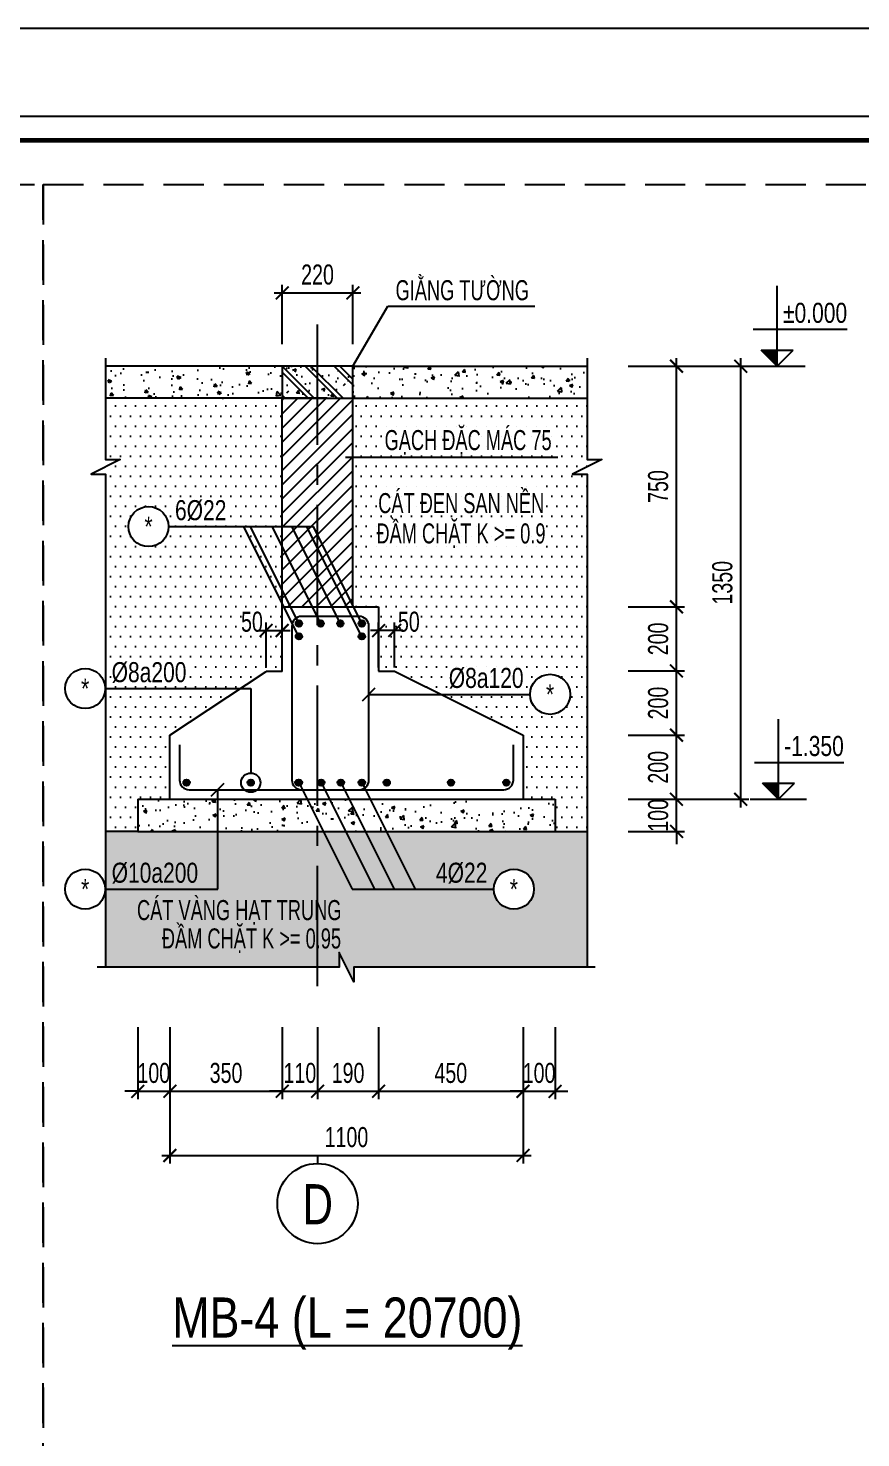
# Model space of a CAD drawing. Header units: millimetres. Extents: x 0 to 2110312, y -101172 to 3.
# Drawn here: x 1992976 to 1995569, y -31333 to -26940 of the extents above; entities that cross this region are included whole.
import ezdxf
from ezdxf.enums import TextEntityAlignment as Align

# ---------------------------------------------------------------- set-up
doc = ezdxf.new("R2010")
doc.units = ezdxf.units.MM
doc.header["$LTSCALE"] = 1000
doc.header["$MEASUREMENT"] = 0
doc.header["$PDMODE"] = 3
doc.linetypes.add('CENTER2', pattern=[1.125, 0.75, -0.125, 0.125, -0.125])
doc.linetypes.add('HIDDEN', pattern=[0.375, 0.25, -0.125])
doc.layers.get('0').update_dxf_attribs({"linetype": 'CONTINUOUS'})
doc.layers.get('Defpoints').update_dxf_attribs({"linetype": 'CONTINUOUS'})
for name, color, linetype in [('CDC-KHUNGTEN', 7, 'CONTINUOUS'), ('CDC.01.AXIS', 160, 'CENTER2'), ('CDC.02.DIM', 1, 'CONTINUOUS'), ('CDC.03.BORDER', 3, 'CONTINUOUS'), ('CDC.04.HIDDEN', 8, 'HIDDEN'), ('CDC.05.STEEL', 4, 'CONTINUOUS'), ('CDC.06.TEXT', 2, 'CONTINUOUS'), ('CDC.10.HATCH', 163, 'CONTINUOUS'), ('CDC.11.NOTE', 1, 'CONTINUOUS'), ('CDC.14.STEELNUM', 9, 'CONTINUOUS'), ('KCS_CHI', 1, 'CONTINUOUS'), ('KCS_STEEL', 4, 'CONTINUOUS')]:
    doc.layers.add(name, color=color, linetype=linetype)
doc.layers.add('Hatch1', color=250, linetype='CONTINUOUS', lineweight=5)
doc.styles.add('KCS_BIGTEXT', font='arial.ttf', dxfattribs={"width": 0.75, "height": 125})
doc.styles.add('KCS_SMTEXT', font='arial.ttf', dxfattribs={"width": 0.7})
doc.dimstyles.new('KCS_DIM25', dxfattribs={"dimtxt": 62.5, "dimasz": 40, "dimexe": 25, "dimexo": 0, "dimgap": 25, "dimtad": 1, "dimdec": 0, "dimzin": 13, "dimdsep": 46, "dimtxsty": 'KCS_SMTEXT', "dimblk": 'ARCHTICK', "dimcen": 0, "dimdle": 25, "dimclrd": 1, "dimclre": 1, "dimclrt": 2, "dimadec": 0, "dimazin": 0, "dimtfac": 1, "dimtdec": 0, "dimtix": 1, "dimtmove": 2, "dimatfit": 3, "dimfxl": 1, "dimtolj": 1, "dimtzin": 13, "dimarcsym": 0})

# ---------------------------------------------------------------- blocks, each defined once
blk = doc.blocks.new('_ARCHTICK')
at = {"color": 0, "linetype": 'ByBlock', "const_width": 0.15}
blk.add_lwpolyline([(-0.5, -0.5), (0.5, 0.5)], dxfattribs=at)
blk = doc.blocks.new('*D271')
at = {"layer": 'CDC.02.DIM', "color": 1, "lineweight": -2, "transparency": 16777216}
for p, q in [((1993316.8, -30052.9), (1993316.8, -30277.9)), ((1993416.8, -30052.9), (1993416.8, -30277.9)), ((1993316.8, -30252.9), (1993276.8, -30252.9)), ((1993316.8, -30252.9), (1993416.8, -30252.9)), ((1993416.8, -30252.9), (1993456.8, -30252.9))]:
    blk.add_line(p, q, dxfattribs=at)
at = {"layer": 'Defpoints', "color": 0, "transparency": 16777216}
for p in [(1993316.8, -30052.9), (1993416.8, -30052.9), (1993416.8, -30252.9)]:
    blk.add_point(p, dxfattribs=at)
at = {"layer": 'CDC.02.DIM', "color": 1, "lineweight": -2, "transparency": 16777216, "xscale": 40, "yscale": 40, "zscale": 40}
blk.add_blockref('_ARCHTICK', (1993316.8, -30252.9), dxfattribs=at)
at = {"layer": 'CDC.02.DIM', "color": 1, "lineweight": -2, "transparency": 16777216, "xscale": 40, "yscale": 40, "zscale": 40, "rotation": 180}
blk.add_blockref('_ARCHTICK', (1993416.8, -30252.9), dxfattribs=at)
at = {"layer": 'CDC.02.DIM', "color": 2, "transparency": 16777216, "insert": (1993366.8, -30196), "char_height": 62.5, "attachment_point": 5, "style": 'KCS_SMTEXT'}
blk.add_mtext('\\A1;100', dxfattribs=at)
blk = doc.blocks.new('*D272')
at = {"layer": 'CDC.02.DIM', "color": 1, "lineweight": -2, "transparency": 16777216}
for p, q in [((1993416.8, -30052.9), (1993416.8, -30277.9)), ((1993766.7, -30052.9), (1993766.7, -30277.9)), ((1993391.8, -30252.9), (1993791.7, -30252.9))]:
    blk.add_line(p, q, dxfattribs=at)
at = {"layer": 'Defpoints', "color": 0, "transparency": 16777216}
for p in [(1993416.8, -30052.9), (1993766.7, -30052.9), (1993766.7, -30252.9)]:
    blk.add_point(p, dxfattribs=at)
at = {"layer": 'CDC.02.DIM', "color": 1, "lineweight": -2, "transparency": 16777216, "xscale": 40, "yscale": 40, "zscale": 40, "rotation": 180}
blk.add_blockref('_ARCHTICK', (1993416.8, -30252.9), dxfattribs=at)
at = {"layer": 'CDC.02.DIM', "color": 1, "lineweight": -2, "transparency": 16777216, "xscale": 40, "yscale": 40, "zscale": 40}
blk.add_blockref('_ARCHTICK', (1993766.7, -30252.9), dxfattribs=at)
at = {"layer": 'CDC.02.DIM', "color": 2, "transparency": 16777216, "insert": (1993591.8, -30196), "char_height": 62.5, "attachment_point": 5, "style": 'KCS_SMTEXT'}
blk.add_mtext('\\A1;350', dxfattribs=at)
blk = doc.blocks.new('*D273')
at = {"layer": 'CDC.02.DIM', "color": 1, "lineweight": -2, "transparency": 16777216}
for p, q in [((1993876.8, -30052.9), (1993876.8, -30277.9)), ((1994066.9, -30052.9), (1994066.9, -30277.9)), ((1993851.8, -30252.9), (1994091.9, -30252.9))]:
    blk.add_line(p, q, dxfattribs=at)
at = {"layer": 'Defpoints', "color": 0, "transparency": 16777216}
for p in [(1993876.8, -30052.9), (1994066.9, -30052.9), (1994066.9, -30252.9)]:
    blk.add_point(p, dxfattribs=at)
at = {"layer": 'CDC.02.DIM', "color": 1, "lineweight": -2, "transparency": 16777216, "xscale": 40, "yscale": 40, "zscale": 40, "rotation": 180}
blk.add_blockref('_ARCHTICK', (1993876.8, -30252.9), dxfattribs=at)
at = {"layer": 'CDC.02.DIM', "color": 1, "lineweight": -2, "transparency": 16777216, "xscale": 40, "yscale": 40, "zscale": 40}
blk.add_blockref('_ARCHTICK', (1994066.9, -30252.9), dxfattribs=at)
at = {"layer": 'CDC.02.DIM', "color": 2, "transparency": 16777216, "insert": (1993971.8, -30196), "char_height": 62.5, "attachment_point": 5, "style": 'KCS_SMTEXT'}
blk.add_mtext('\\A1;190', dxfattribs=at)
blk = doc.blocks.new('*D274')
at = {"layer": 'CDC.02.DIM', "color": 1, "lineweight": -2, "transparency": 16777216}
for p, q in [((1994066.9, -30052.9), (1994066.9, -30277.9)), ((1994516.8, -30052.9), (1994516.8, -30277.9)), ((1994041.9, -30252.9), (1994541.8, -30252.9))]:
    blk.add_line(p, q, dxfattribs=at)
at = {"layer": 'Defpoints', "color": 0, "transparency": 16777216}
for p in [(1994066.9, -30052.9), (1994516.8, -30052.9), (1994516.8, -30252.9)]:
    blk.add_point(p, dxfattribs=at)
at = {"layer": 'CDC.02.DIM', "color": 1, "lineweight": -2, "transparency": 16777216, "xscale": 40, "yscale": 40, "zscale": 40, "rotation": 180}
blk.add_blockref('_ARCHTICK', (1994066.9, -30252.9), dxfattribs=at)
at = {"layer": 'CDC.02.DIM', "color": 1, "lineweight": -2, "transparency": 16777216, "xscale": 40, "yscale": 40, "zscale": 40}
blk.add_blockref('_ARCHTICK', (1994516.8, -30252.9), dxfattribs=at)
at = {"layer": 'CDC.02.DIM', "color": 2, "transparency": 16777216, "insert": (1994291.8, -30196), "char_height": 62.5, "attachment_point": 5, "style": 'KCS_SMTEXT'}
blk.add_mtext('\\A1;450', dxfattribs=at)
blk = doc.blocks.new('*D275')
at = {"layer": 'CDC.02.DIM', "color": 1, "lineweight": -2, "transparency": 16777216}
for p, q in [((1994516.8, -30052.9), (1994516.8, -30277.9)), ((1994616.8, -30052.9), (1994616.8, -30277.9)), ((1994516.8, -30252.9), (1994476.8, -30252.9)), ((1994516.8, -30252.9), (1994616.8, -30252.9)), ((1994616.8, -30252.9), (1994656.8, -30252.9))]:
    blk.add_line(p, q, dxfattribs=at)
at = {"layer": 'Defpoints', "color": 0, "transparency": 16777216}
for p in [(1994516.8, -30052.9), (1994616.8, -30052.9), (1994616.8, -30252.9)]:
    blk.add_point(p, dxfattribs=at)
at = {"layer": 'CDC.02.DIM', "color": 1, "lineweight": -2, "transparency": 16777216, "xscale": 40, "yscale": 40, "zscale": 40}
blk.add_blockref('_ARCHTICK', (1994516.8, -30252.9), dxfattribs=at)
at = {"layer": 'CDC.02.DIM', "color": 1, "lineweight": -2, "transparency": 16777216, "xscale": 40, "yscale": 40, "zscale": 40, "rotation": 180}
blk.add_blockref('_ARCHTICK', (1994616.8, -30252.9), dxfattribs=at)
at = {"layer": 'CDC.02.DIM', "color": 2, "transparency": 16777216, "insert": (1994566.8, -30196), "char_height": 62.5, "attachment_point": 5, "style": 'KCS_SMTEXT'}
blk.add_mtext('\\A1;100', dxfattribs=at)
blk = doc.blocks.new('*D276')
at = {"layer": 'CDC.02.DIM', "color": 1, "lineweight": -2, "transparency": 16777216}
for p, q in [((1993416.8, -30052.9), (1993416.8, -30477.9)), ((1994516.8, -30052.9), (1994516.8, -30477.9)), ((1993391.8, -30452.9), (1994541.8, -30452.9))]:
    blk.add_line(p, q, dxfattribs=at)
at = {"layer": 'Defpoints', "color": 0, "transparency": 16777216}
for p in [(1993416.8, -30052.9), (1994516.8, -30052.9), (1994516.8, -30452.9)]:
    blk.add_point(p, dxfattribs=at)
at = {"layer": 'CDC.02.DIM', "color": 1, "lineweight": -2, "transparency": 16777216, "xscale": 40, "yscale": 40, "zscale": 40, "rotation": 180}
blk.add_blockref('_ARCHTICK', (1993416.8, -30452.9), dxfattribs=at)
at = {"layer": 'CDC.02.DIM', "color": 1, "lineweight": -2, "transparency": 16777216, "xscale": 40, "yscale": 40, "zscale": 40}
blk.add_blockref('_ARCHTICK', (1994516.8, -30452.9), dxfattribs=at)
at = {"layer": 'CDC.02.DIM', "color": 2, "transparency": 16777216, "insert": (1993966.8, -30396), "char_height": 62.5, "attachment_point": 5, "style": 'KCS_SMTEXT'}
blk.add_mtext('\\A1;1100', dxfattribs=at)
blk = doc.blocks.new('*D277')
at = {"layer": 'CDC.02.DIM', "color": 1, "lineweight": -2, "transparency": 16777216}
for p, q in [((1994994.8, -29342.9), (1994994.8, -29302.9)), ((1994844.8, -29342.9), (1995019.8, -29342.9)), ((1994994.8, -29442.9), (1994994.8, -29342.9)), ((1994844.8, -29442.9), (1995019.8, -29442.9)), ((1994994.8, -29442.9), (1994994.8, -29482.9))]:
    blk.add_line(p, q, dxfattribs=at)
at = {"layer": 'Defpoints', "color": 0, "transparency": 16777216}
for p in [(1994844.8, -29342.9), (1994994.8, -29342.9), (1994844.8, -29442.9)]:
    blk.add_point(p, dxfattribs=at)
at = {"layer": 'CDC.02.DIM', "color": 1, "lineweight": -2, "transparency": 16777216, "xscale": 40, "yscale": 40, "zscale": 40}
for p, rotation in [((1994994.8, -29342.9), 270), ((1994994.8, -29442.9), 90)]:
    blk.add_blockref('_ARCHTICK', p, dxfattribs=dict(at, rotation=rotation))
at = {"layer": 'CDC.02.DIM', "color": 2, "transparency": 16777216, "insert": (1994937.9, -29392.9), "char_height": 62.5, "attachment_point": 5, "rotation": 90, "style": 'KCS_SMTEXT'}
blk.add_mtext('\\A1;100', dxfattribs=at)
blk = doc.blocks.new('*D278')
at = {"layer": 'CDC.02.DIM', "color": 1, "lineweight": -2, "transparency": 16777216}
for p, q in [((1994994.8, -29367.9), (1994994.8, -29117.9)), ((1994844.8, -29142.9), (1995019.8, -29142.9)), ((1994844.8, -29342.9), (1995019.8, -29342.9))]:
    blk.add_line(p, q, dxfattribs=at)
at = {"layer": 'Defpoints', "color": 0, "transparency": 16777216}
for p in [(1994844.8, -29142.9), (1994994.8, -29142.9), (1994844.8, -29342.9)]:
    blk.add_point(p, dxfattribs=at)
at = {"layer": 'CDC.02.DIM', "color": 1, "lineweight": -2, "transparency": 16777216, "xscale": 40, "yscale": 40, "zscale": 40}
for p, rotation in [((1994994.8, -29142.9), 90), ((1994994.8, -29342.9), 270)]:
    blk.add_blockref('_ARCHTICK', p, dxfattribs=dict(at, rotation=rotation))
at = {"layer": 'CDC.02.DIM', "color": 2, "transparency": 16777216, "insert": (1994937.9, -29242.9), "char_height": 62.5, "attachment_point": 5, "rotation": 90, "style": 'KCS_SMTEXT'}
blk.add_mtext('\\A1;200', dxfattribs=at)
blk = doc.blocks.new('*D279')
at = {"layer": 'CDC.02.DIM', "color": 1, "lineweight": -2, "transparency": 16777216}
for p, q in [((1994844.8, -28942.9), (1995019.8, -28942.9)), ((1994994.8, -29167.9), (1994994.8, -28917.9)), ((1994844.8, -29142.9), (1995019.8, -29142.9))]:
    blk.add_line(p, q, dxfattribs=at)
at = {"layer": 'Defpoints', "color": 0, "transparency": 16777216}
for p in [(1994844.8, -28942.9), (1994994.8, -28942.9), (1994844.8, -29142.9)]:
    blk.add_point(p, dxfattribs=at)
at = {"layer": 'CDC.02.DIM', "color": 1, "lineweight": -2, "transparency": 16777216, "xscale": 40, "yscale": 40, "zscale": 40}
for p, rotation in [((1994994.8, -28942.9), 90), ((1994994.8, -29142.9), 270)]:
    blk.add_blockref('_ARCHTICK', p, dxfattribs=dict(at, rotation=rotation))
at = {"layer": 'CDC.02.DIM', "color": 2, "transparency": 16777216, "insert": (1994937.9, -29042.9), "char_height": 62.5, "attachment_point": 5, "rotation": 90, "style": 'KCS_SMTEXT'}
blk.add_mtext('\\A1;200', dxfattribs=at)
blk = doc.blocks.new('*D280')
at = {"layer": 'CDC.02.DIM', "color": 1, "lineweight": -2, "transparency": 16777216}
for p, q in [((1994994.8, -28967.9), (1994994.8, -28717.9)), ((1994844.8, -28742.9), (1995019.8, -28742.9)), ((1994844.8, -28942.9), (1995019.8, -28942.9))]:
    blk.add_line(p, q, dxfattribs=at)
at = {"layer": 'Defpoints', "color": 0, "transparency": 16777216}
for p in [(1994844.8, -28742.9), (1994994.8, -28742.9), (1994844.8, -28942.9)]:
    blk.add_point(p, dxfattribs=at)
at = {"layer": 'CDC.02.DIM', "color": 1, "lineweight": -2, "transparency": 16777216, "xscale": 40, "yscale": 40, "zscale": 40}
for p, rotation in [((1994994.8, -28742.9), 90), ((1994994.8, -28942.9), 270)]:
    blk.add_blockref('_ARCHTICK', p, dxfattribs=dict(at, rotation=rotation))
at = {"layer": 'CDC.02.DIM', "color": 2, "transparency": 16777216, "insert": (1994937.9, -28842.9), "char_height": 62.5, "attachment_point": 5, "rotation": 90, "style": 'KCS_SMTEXT'}
blk.add_mtext('\\A1;200', dxfattribs=at)
blk = doc.blocks.new('*D281')
at = {"layer": 'CDC.02.DIM', "color": 1, "lineweight": -2, "transparency": 16777216}
for p, q in [((1995194.8, -29367.9), (1995194.8, -27967.9)), ((1994844.8, -27992.9), (1995219.8, -27992.9)), ((1994844.8, -29342.9), (1995219.8, -29342.9))]:
    blk.add_line(p, q, dxfattribs=at)
at = {"layer": 'Defpoints', "color": 0, "transparency": 16777216}
for p in [(1994844.8, -27992.9), (1995194.8, -27992.9), (1994844.8, -29342.9)]:
    blk.add_point(p, dxfattribs=at)
at = {"layer": 'CDC.02.DIM', "color": 1, "lineweight": -2, "transparency": 16777216, "xscale": 40, "yscale": 40, "zscale": 40}
for p, rotation in [((1995194.8, -27992.9), 90), ((1995194.8, -29342.9), 270)]:
    blk.add_blockref('_ARCHTICK', p, dxfattribs=dict(at, rotation=rotation))
at = {"layer": 'CDC.02.DIM', "color": 2, "transparency": 16777216, "insert": (1995137.9, -28667.9), "char_height": 62.5, "attachment_point": 5, "rotation": 90, "style": 'KCS_SMTEXT'}
blk.add_mtext('\\A1;1350', dxfattribs=at)
blk = doc.blocks.new('COS_CD')
at = {"layer": 'CDC.10.HATCH'}
blk.add_hatch(color=256, dxfattribs=at).paths.add_polyline_path([(37.5, 50), (87.5, 0), (87.5, 50)])
at = {"layer": 'CDC.02.DIM'}
for p, q in [((37.5, 50), (137.5, 50)), ((87.5, 0), (37.5, 50)), ((87.5, 0), (87.5, 50)), ((87.5, 0), (137.5, 50)), ((0, 0), (175, 0))]:
    blk.add_line(p, q, dxfattribs=at)
blk = doc.blocks.new('KCS_SNODE')
at = {"layer": 'CDC.05.STEEL'}
blk.add_hatch(color=6, dxfattribs=at).paths.add_polyline_path([(10, 0, 1), (-10, 0, 1)])
at = {"layer": 'CDC.05.STEEL', "color": 6}
blk.add_circle((0, 0), 10, dxfattribs=at)
blk = doc.blocks.new('*D282')
at = {"layer": 'CDC.02.DIM', "color": 1, "lineweight": -2, "transparency": 16777216}
for p, q in [((1993691.7, -28816.6), (1993791.7, -28816.6)), ((1993716.7, -28931.6), (1993716.7, -28791.6)), ((1993766.7, -28931.6), (1993766.7, -28791.6))]:
    blk.add_line(p, q, dxfattribs=at)
at = {"layer": 'Defpoints', "color": 0, "transparency": 16777216}
for p in [(1993766.7, -28816.6), (1993716.7, -28931.6), (1993766.7, -28931.6)]:
    blk.add_point(p, dxfattribs=at)
at = {"layer": 'CDC.02.DIM', "color": 1, "lineweight": -2, "transparency": 16777216, "xscale": 40, "yscale": 40, "zscale": 40, "rotation": 180}
blk.add_blockref('_ARCHTICK', (1993716.7, -28816.6), dxfattribs=at)
at = {"layer": 'CDC.02.DIM', "color": 1, "lineweight": -2, "transparency": 16777216, "xscale": 40, "yscale": 40, "zscale": 40}
blk.add_blockref('_ARCHTICK', (1993766.7, -28816.6), dxfattribs=at)
at = {"layer": 'CDC.02.DIM', "color": 2, "transparency": 16777216, "insert": (1993672.5, -28789.7), "char_height": 62.5, "attachment_point": 5, "style": 'KCS_SMTEXT'}
blk.add_mtext('\\A1;50', dxfattribs=at)
blk = doc.blocks.new('*D283')
at = {"layer": 'CDC.02.DIM', "color": 1, "lineweight": -2, "transparency": 16777216}
for p, q in [((1994994.8, -28767.9), (1994994.8, -27967.9)), ((1994844.8, -27992.9), (1995019.8, -27992.9)), ((1994844.8, -28742.9), (1995019.8, -28742.9))]:
    blk.add_line(p, q, dxfattribs=at)
at = {"layer": 'Defpoints', "color": 0, "transparency": 16777216}
for p in [(1994844.8, -27992.9), (1994994.8, -27992.9), (1994844.8, -28742.9)]:
    blk.add_point(p, dxfattribs=at)
at = {"layer": 'CDC.02.DIM', "color": 1, "lineweight": -2, "transparency": 16777216, "xscale": 40, "yscale": 40, "zscale": 40}
for p, rotation in [((1994994.8, -27992.9), 90), ((1994994.8, -28742.9), 270)]:
    blk.add_blockref('_ARCHTICK', p, dxfattribs=dict(at, rotation=rotation))
at = {"layer": 'CDC.02.DIM', "color": 2, "transparency": 16777216, "insert": (1994937.9, -28367.9), "char_height": 62.5, "attachment_point": 5, "rotation": 90, "style": 'KCS_SMTEXT'}
blk.add_mtext('\\A1;750', dxfattribs=at)
blk = doc.blocks.new('*D284')
at = {"layer": 'CDC.02.DIM', "color": 1, "lineweight": -2, "transparency": 16777216}
for p, q in [((1993741.8, -27764.6), (1994011.8, -27764.6)), ((1993766.8, -27924.2), (1993766.8, -27739.6)), ((1993986.8, -27924.2), (1993986.8, -27739.6))]:
    blk.add_line(p, q, dxfattribs=at)
at = {"layer": 'Defpoints', "color": 0, "transparency": 16777216}
for p in [(1993986.8, -27764.6), (1993766.8, -27924.2), (1993986.8, -27924.2)]:
    blk.add_point(p, dxfattribs=at)
at = {"layer": 'CDC.02.DIM', "color": 1, "lineweight": -2, "transparency": 16777216, "xscale": 40, "yscale": 40, "zscale": 40, "rotation": 180}
blk.add_blockref('_ARCHTICK', (1993766.8, -27764.6), dxfattribs=at)
at = {"layer": 'CDC.02.DIM', "color": 1, "lineweight": -2, "transparency": 16777216, "xscale": 40, "yscale": 40, "zscale": 40}
blk.add_blockref('_ARCHTICK', (1993986.8, -27764.6), dxfattribs=at)
at = {"layer": 'CDC.02.DIM', "color": 2, "transparency": 16777216, "insert": (1993876.8, -27707.7), "char_height": 62.5, "attachment_point": 5, "style": 'KCS_SMTEXT'}
blk.add_mtext('\\A1;220', dxfattribs=at)
blk = doc.blocks.new('*D285')
at = {"layer": 'CDC.02.DIM', "color": 1, "lineweight": -2, "transparency": 16777216}
for p, q in [((1993766.7, -30052.9), (1993766.7, -30277.9)), ((1993876.8, -30052.9), (1993876.8, -30277.9)), ((1993766.7, -30252.9), (1993726.7, -30252.9)), ((1993766.7, -30252.9), (1993876.8, -30252.9)), ((1993876.8, -30252.9), (1993916.8, -30252.9))]:
    blk.add_line(p, q, dxfattribs=at)
at = {"layer": 'Defpoints', "color": 0, "transparency": 16777216}
for p in [(1993766.7, -30052.9), (1993876.8, -30052.9), (1993876.8, -30252.9)]:
    blk.add_point(p, dxfattribs=at)
at = {"layer": 'CDC.02.DIM', "color": 1, "lineweight": -2, "transparency": 16777216, "xscale": 40, "yscale": 40, "zscale": 40}
blk.add_blockref('_ARCHTICK', (1993766.7, -30252.9), dxfattribs=at)
at = {"layer": 'CDC.02.DIM', "color": 1, "lineweight": -2, "transparency": 16777216, "xscale": 40, "yscale": 40, "zscale": 40, "rotation": 180}
blk.add_blockref('_ARCHTICK', (1993876.8, -30252.9), dxfattribs=at)
at = {"layer": 'CDC.02.DIM', "color": 2, "transparency": 16777216, "insert": (1993821.8, -30196), "char_height": 62.5, "attachment_point": 5, "style": 'KCS_SMTEXT'}
blk.add_mtext('\\A1;110', dxfattribs=at)
blk = doc.blocks.new('*D286')
at = {"layer": 'CDC.02.DIM', "color": 1, "lineweight": -2, "transparency": 16777216}
for p, q in [((1994142, -28816.6), (1994042, -28816.6)), ((1994067, -28931.6), (1994067, -28791.6)), ((1994117, -28931.6), (1994117, -28791.6))]:
    blk.add_line(p, q, dxfattribs=at)
at = {"layer": 'Defpoints', "color": 0, "transparency": 16777216}
for p in [(1994067, -28816.6), (1994067, -28931.6), (1994117, -28931.6)]:
    blk.add_point(p, dxfattribs=at)
at = {"layer": 'CDC.02.DIM', "color": 1, "lineweight": -2, "transparency": 16777216, "xscale": 40, "yscale": 40, "zscale": 40, "rotation": 180}
blk.add_blockref('_ARCHTICK', (1994067, -28816.6), dxfattribs=at)
at = {"layer": 'CDC.02.DIM', "color": 1, "lineweight": -2, "transparency": 16777216, "xscale": 40, "yscale": 40, "zscale": 40}
blk.add_blockref('_ARCHTICK', (1994117, -28816.6), dxfattribs=at)
at = {"layer": 'CDC.02.DIM', "color": 2, "transparency": 16777216, "insert": (1994161.1, -28789.7), "char_height": 62.5, "attachment_point": 5, "style": 'KCS_SMTEXT'}
blk.add_mtext('\\A1;50', dxfattribs=at)
blk = doc.blocks.new('Khung tên chuẩn')
at = {"layer": 'CDC-KHUNGTEN', "color": 8}
blk.add_lwpolyline([(30850, -246609), (38754, -246609), (38754, -189409), (-41246, -189409), (-41246, -246609), (30850, -246609)], dxfattribs=at)
at = {"layer": 'CDC-KHUNGTEN', "color": 255, "lineweight": 60}
blk.add_lwpolyline([(30654, -246309), (30654, -189709), (-40946, -189709), (-40946, -246309), (30654, -246309)], close=True, dxfattribs=at)
at = {"layer": 'Defpoints', "color": 1, "ltscale": 0.2}
blk.add_lwpolyline([(-44246, -247709), (-44246, -188309), (39854, -188309), (39854, -247709), (-44246, -247709)], close=True, dxfattribs=at)

msp = doc.modelspace()

# ---------------------------------------------------------------- hatches: boundary and pattern name
at = {"layer": 'CDC.10.HATCH'}
h = msp.add_hatch(dxfattribs=at)
h.set_pattern_fill('AR-CONC', color=256, scale=15, style=0)
h.set_pattern_definition([(130, (2191661.58, 39339.56), (-107.589027, -9.41282), [11.25, -123.75]), (185, (2191661.58, 39339.56), (20.8127, 112.82882), [9, -99]), (79.5486, (2191652.62, 39338.78), (-86.776407, 103.41593), [9.56103, -105.171317]), (133.8158, (2191661.58, 39369.56), (-160.08616, -24.82785), [16.875, -185.625]), (83.3644, (2191648.24, 39367.5), (-140.19941, 146.11768), [14.34154, -157.75695]), (188.8158, (2191661.58, 39369.56), (-140.19929, 146.11779), [13.5, -148.5]), (159, (2191646.58, 39362.06), (-89.536058, -60.392834), [11.25, -123.75]), (214, (2191646.58, 39362.06), (-36.4973, 108.772507), [9, -99]), (108.5486, (2191639.12, 39357.03), (-126.033394, 48.379575), [9.56103, -105.171317]), (142.5, (2191661.584, 39339.564), (-1.823978, 49.934078), [0, -97.8, 0, -100.5, 0, -99.375]), (172.5, (2191661.584, 39339.564), (-39.46043, 59.161757), [0, -57.3, 0, -95.55, 0, -37.875]), (212.5, (2191695.034, 39339.564), (-80.0733654, -3.383231), [0, -37.5, 0, -117, 0, -155.25]), (222.5, (2191710.034, 39339.564), (-87.477925, 15.015747), [0, -48.75, 0, -77.7, 0, -110.25])])
h.paths.add_polyline_path([(1993766.7, -28092.9), (1993766.7, -27992.9), (1993216.8, -27992.9), (1993216.8, -28092.9)])
h = msp.add_hatch(dxfattribs=at)
h.set_pattern_fill('CHAU-02', color=256, scale=15, style=0, pattern_type=2)
h.set_pattern_definition([(50, (-16402.84, -21381.65), (107.5890274, -9.4128202), [11.25, -123.75]), (355, (-16402.84, -21381.65), (-20.8127, 112.82882), [9, -99]), (100.4514, (-16393.87, -21382.44), (86.776407, 103.4159313), [9.5610285, -105.171317]), (46.1842, (-16402.84, -21351.65), (160.086157, -24.827852), [16.875, -185.625]), (96.6356, (-16389.5, -21353.72), (140.199406, 146.117681), [14.341543, -157.75695]), (351.1842, (-16402.84, -21351.65), (140.199292, 146.11779), [13.5, -148.5]), (21, (-16387.84, -21359.15), (89.536058, -60.3928336), [11.25, -123.75]), (226, (-16387.84, -21359.15), (100.7823184, -54.8309714), [9, -99]), (71.4514, (-16380.38, -21364.19), (126.0333943, 48.3795745), [9.5610285, -105.171317]), (67.5, (-16402.838, -21381.654), (-23.3874275, 44.1561693), [0, -97.8, 0, -100.5, 0, -99.375]), (4.5, (-16402.84, -21381.654), (42.5026386, 57.0154783), [0, -57.3, 0, -95.55, 0, -37.875]), (327.5, (-16436.288, -21381.654), (80.0733654, -3.3832308), [0, -37.5, 0, -117, 0, -155.25]), (317.5, (-16451.29, -21381.654), (87.4779254, 15.0157473), [0, -48.75, 0, -77.7, 0, -110.25]), (315, (-16402.84, -21381.654), (45.0780573, 45.0780573), []), (315, (-16402.84, -21363.28), (45.0780573, 45.0780573), [])])
h.paths.add_polyline_path([(1993986.7, -28092.9), (1993986.7, -27992.9), (1993936.7, -27992.9), (1993766.7, -27992.9), (1993766.7, -28092.9)])
h = msp.add_hatch(dxfattribs=at)
h.set_pattern_fill('AR-CONC', color=256, scale=15, style=0)
h.set_pattern_definition([(50, (-16402.84, -21381.65), (107.5890274, -9.4128202), [11.25, -123.75]), (355, (-16402.84, -21381.65), (-20.8127, 112.82882), [9, -99]), (100.4514, (-16393.87, -21382.44), (86.776407, 103.4159313), [9.5610285, -105.171317]), (46.1842, (-16402.84, -21351.65), (160.086157, -24.827852), [16.875, -185.625]), (96.6356, (-16389.5, -21353.72), (140.199406, 146.117681), [14.341543, -157.75695]), (351.1842, (-16402.84, -21351.65), (140.199292, 146.11779), [13.5, -148.5]), (21, (-16387.84, -21359.15), (89.536058, -60.3928336), [11.25, -123.75]), (326, (-16387.84, -21359.15), (36.4973, 108.772507), [9, -99]), (71.4514, (-16380.38, -21364.19), (126.0333943, 48.3795745), [9.5610285, -105.171317]), (37.5, (-16402.838, -21381.654), (1.8239783, 49.9340781), [0, -97.8, 0, -100.5, 0, -99.375]), (7.5, (-16402.84, -21381.654), (39.4604306, 59.1617568), [0, -57.3, 0, -95.55, 0, -37.875]), (327.5, (-16436.288, -21381.654), (80.0733654, -3.3832308), [0, -37.5, 0, -117, 0, -155.25]), (317.5, (-16451.29, -21381.654), (87.4779254, 15.0157473), [0, -48.75, 0, -77.7, 0, -110.25])])
h.paths.add_polyline_path([(1994716.8, -27992.9), (1993986.7, -27992.9), (1993986.7, -28092.9), (1994716.8, -28092.9)])
h = msp.add_hatch(dxfattribs=at)
h.set_pattern_fill('DOTS', color=256, scale=500, style=0)
h.set_pattern_definition([(0, (-1596.618, -1617), (15.625, 31.25), [0, -31.25])])
h.paths.add_polyline_path([(1993766.7, -28092.9), (1993216.8, -28092.9), (1993216.8, -28283.3), (1993262.5, -28283.3), (1993171.2, -28329), (1993216.8, -28329), (1993216.8, -28997.8), (1993636.1, -28997.8), (1993716.7, -28944.5), (1993766.7, -28944.5), (1993766.7, -28742.9), (1993766.7, -28732.1), (1993647.1, -28492.9), (1993412.8, -28492.9, -1), (1993287.8, -28492.9, -1), (1993412.8, -28492.9), (1993766.7, -28492.9)])
h.paths.add_polyline_path([(1993636.1, -28997.8), (1993216.8, -28997.8), (1993216.8, -29442.9), (1993316.8, -29442.9), (1993316.8, -29342.9), (1993416.8, -29342.9), (1993416.8, -29142.9)])
h.paths.add_polyline_path([(1994716.8, -28329), (1994671.2, -28329), (1994762.5, -28283.3), (1994716.8, -28283.3), (1994716.8, -28092.9), (1993986.7, -28092.9), (1993986.7, -28738.6), (1993988.8, -28742.9), (1994066.9, -28742.9), (1994066.9, -28943.5), (1994116.9, -28943.5), (1994261.7, -29015.7), (1994538.6, -29015.7, -1), (1994663.6, -29015.7, -1), (1994538.6, -29015.7), (1994261.7, -29015.7), (1994516.8, -29142.9), (1994516.8, -29342.9), (1994616.8, -29342.9), (1994616.8, -29442.9), (1994716.8, -29442.9)])
h.paths.add_polyline_path([(1993667.8, -28492.9), (1993647.1, -28492.9), (1993766.7, -28732.1), (1993766.7, -28690.6)], flags=16)
h.paths.add_polyline_path([(1993735.6, -28492.9), (1993667.8, -28492.9), (1993766.7, -28690.6), (1993766.7, -28555)], flags=16)
h.paths.add_polyline_path([(1993766.7, -28492.9), (1993735.6, -28492.9), (1993766.7, -28555)], flags=17)
h.paths.add_polyline_path([(1993625.7, -28742.1), (1993719.4, -28742.1), (1993719.4, -28837.2), (1993625.7, -28837.2)], flags=24)
h.paths.add_polyline_path([(1993416, -28492.2), (1993609.9, -28492.2), (1993609.9, -28391.2), (1993416, -28391.2)], flags=24)
h.paths.add_polyline_path([(1993218.7, -28997.1), (1993485.4, -28997.1), (1993485.4, -28896.2), (1993218.7, -28896.2)], flags=24)
h.paths.add_polyline_path([(1994114.2, -28742.1), (1994208, -28742.1), (1994208, -28837.2), (1994114.2, -28837.2)], flags=24)
h.paths.add_polyline_path([(1994045.9, -28471.9), (1994602.7, -28471.9), (1994602.7, -28352.9), (1994045.9, -28352.9)], flags=24)
h.paths.add_polyline_path([(1994030.9, -28291.4), (1994628.9, -28291.4), (1994628.9, -28153.3), (1994030.9, -28153.3)], flags=24)
h.paths.add_polyline_path([(1994037, -28582.2), (1994609.8, -28582.2), (1994609.8, -28444.1), (1994037, -28444.1)], flags=24)
h.paths.add_polyline_path([(1994268.7, -29015.1), (1994535.4, -29015.1), (1994535.4, -28914.1), (1994268.7, -28914.1)], flags=24)
h = msp.add_hatch(dxfattribs=at)
h.set_pattern_fill('ANSI31', color=256, scale=250, style=0)
h.set_pattern_definition([(45, (-8717.322, -21381.654), (-22.0970869, 22.0970869), [])])
h.paths.add_polyline_path([(1993876.7, -28742.9), (1993986.7, -28742.9), (1993986.7, -28092.9), (1993876.7, -28092.9)])
h.paths.add_polyline_path([(1993766.7, -28742.9), (1993876.7, -28742.9), (1993876.7, -28092.9), (1993766.7, -28092.9)])
h = msp.add_hatch(dxfattribs=at)
h.set_pattern_fill('AR-CONC', color=256, scale=15, style=0)
h.set_pattern_definition([(50, (-9527.81, -21171.38), (107.5890274, -9.4128202), [11.25, -123.75]), (355, (-9527.81, -21171.38), (-20.8127, 112.82882), [9, -99]), (100.4514, (-9518.85, -21172.17), (86.776407, 103.4159313), [9.5610285, -105.171317]), (46.1842, (-9527.81, -21141.38), (160.086157, -24.827852), [16.875, -185.625]), (96.6356, (-9514.47, -21143.45), (140.199406, 146.117681), [14.341543, -157.75695]), (351.1842, (-9527.81, -21141.38), (140.199292, 146.11779), [13.5, -148.5]), (21, (-9512.81, -21148.88), (89.536058, -60.3928336), [11.25, -123.75]), (326, (-9512.81, -21148.88), (36.4973, 108.772507), [9, -99]), (71.4514, (-9505.35, -21153.91), (126.0333943, 48.3795745), [9.5610285, -105.171317]), (37.5, (-9527.813, -21171.38), (1.8239783, 49.9340781), [0, -97.8, 0, -100.5, 0, -99.375]), (7.5, (-9527.813, -21171.38), (39.4604306, 59.1617568), [0, -57.3, 0, -95.55, 0, -37.875]), (327.5, (-9561.263, -21171.38), (80.0733654, -3.3832308), [0, -37.5, 0, -117, 0, -155.25]), (317.5, (-9576.26, -21171.38), (87.4779254, 15.0157473), [0, -48.75, 0, -77.7, 0, -110.25])])
h.paths.add_polyline_path([(1993565.9, -29342.9), (1993316.8, -29342.9), (1993316.8, -29442.9), (1993565.9, -29442.9)])
h.paths.add_polyline_path([(1993894.8, -29342.9), (1993565.9, -29342.9), (1993565.9, -29442.9), (1993944.8, -29442.9)])
h.paths.add_polyline_path([(1993966.8, -29347.9), (1993964.3, -29342.9), (1993894.8, -29342.9), (1993944.8, -29442.9), (1993966.8, -29442.9)])
h.paths.add_polyline_path([(1993966.8, -29347.9), (1993966.8, -29442.9), (1994014.3, -29442.9)], flags=17)
h.paths.add_polyline_path([(1994025.3, -29342.9), (1993966.8, -29342.9), (1993966.8, -29347.9), (1994014.3, -29442.9), (1994075.3, -29442.9)])
h.paths.add_polyline_path([(1994090.8, -29342.9), (1994025.3, -29342.9), (1994075.3, -29442.9), (1994140.8, -29442.9)])
h.paths.add_polyline_path([(1994616.8, -29342.9), (1994090.8, -29342.9), (1994140.8, -29442.9), (1994616.8, -29442.9)])
h = msp.add_hatch(dxfattribs=at)
h.set_pattern_fill('AR-SAND', color=256, scale=15, style=0)
h.set_pattern_definition([(37.5, (-1596.618, -1617), (-0.94490037, 28.90235654), [0, -22.8, 0, -25.5, 0, -24.375]), (7.5, (-1596.618, -1617), (26.5466506, 42.332191), [0, -12.3, 0, -20.55, 0, -7.875]), (327.5, (-1615.068, -1617), (46.71212793, 0.0848858), [0, -7.5, 0, -27, 0, -35.25]), (317.5, (-1615.068, -1617), (45.0918991, 13.1651335), [0, -3.75, 0, -17.7, 0, -20.25])])
h.paths.add_polyline_path([(1993565.9, -29442.9), (1993316.8, -29442.9), (1993216.8, -29442.9), (1993216.8, -29622.9), (1993565.9, -29622.9)])
h.paths.add_polyline_path([(1993876.8, -29442.9), (1993565.9, -29442.9), (1993565.9, -29622.9), (1993216.8, -29622.9), (1993216.8, -29866.3), (1993876.8, -29866.3)])
h.paths.add_polyline_path([(1994716.8, -29442.9), (1994616.8, -29442.9), (1994090.8, -29442.9), (1994180.8, -29622.9), (1994425.8, -29622.9, -1), (1994550.8, -29622.9, -1), (1994425.8, -29622.9), (1993984.8, -29622.9), (1993894.8, -29442.9), (1993876.8, -29442.9), (1993876.8, -29866.3), (1993944, -29866.3), (1993944, -29820.7), (1993989.6, -29911.9), (1993989.6, -29866.3), (1994716.8, -29866.3)])
h.paths.add_polyline_path([(1993964.3, -29442.9), (1993894.8, -29442.9), (1993984.8, -29622.9), (1994054.3, -29622.9)], flags=17)
h.paths.add_polyline_path([(1994025.3, -29442.9), (1993964.3, -29442.9), (1994054.3, -29622.9), (1994115.3, -29622.9)], flags=17)
h.paths.add_polyline_path([(1994090.8, -29442.9), (1994025.3, -29442.9), (1994115.3, -29622.9), (1994180.8, -29622.9)], flags=16)
h.paths.add_polyline_path([(1993218.7, -29622.2), (1993521.8, -29622.2), (1993521.8, -29521.2), (1993218.7, -29521.2)], flags=24)
h.paths.add_polyline_path([(1993368.7, -29844.5), (1993973.1, -29844.5), (1993973.1, -29706.4), (1993368.7, -29706.4)], flags=9)
h.paths.add_polyline_path([(1993291.3, -29756.3), (1993974.3, -29756.3), (1993974.3, -29618.1), (1993291.3, -29618.1)], flags=9)
h.paths.add_polyline_path([(1994228.8, -29622.2), (1994422.7, -29622.2), (1994422.7, -29521.2), (1994228.8, -29521.2)], flags=24)

# ---------------------------------------------------------------- linework, layer by layer
at = {"layer": 'CDC.01.AXIS', "ltscale": 0.5}
msp.add_line((1993876.8, -29925.4), (1993876.8, -27847.6), dxfattribs=at)
at = {"layer": 'CDC.03.BORDER'}
for p, q in [((1993906.8, -27992.9), (1993216.8, -27992.9)), ((1993986.7, -28742.9), (1993986.7, -27992.9)), ((1993986.7, -27992.9), (1994716.8, -27992.9)), ((1993906.8, -28092.9), (1993216.8, -28092.9)), ((1993766.7, -28742.9), (1993766.7, -28092.9)), ((1993986.7, -28092.9), (1994716.8, -28092.9)), ((1993766.7, -28944.5), (1993766.7, -28742.9)), ((1993766.7, -28742.9), (1994066.9, -28742.9)), ((1993806.8, -28742.9), (1994026.8, -28742.9)), ((1994066.9, -28742.9), (1994066.9, -28943.5)), ((1993416.8, -29142.9), (1993716.7, -28944.5)), ((1993766.7, -28944.5), (1993716.7, -28944.5)), ((1994066.9, -28943.5), (1994116.9, -28943.5)), ((1994116.9, -28943.5), (1994516.8, -29142.9)), ((1993416.8, -29342.9), (1993416.8, -29142.9)), ((1994516.8, -29142.9), (1994516.8, -29342.9)), ((1993316.8, -29342.9), (1994616.8, -29342.9)), ((1993316.8, -29342.9), (1993316.8, -29442.9)), ((1994616.8, -29342.9), (1994616.8, -29442.9)), ((1993316.8, -29442.9), (1993216.8, -29442.9)), ((1993316.8, -29442.9), (1994616.8, -29442.9)), ((1994616.8, -29442.9), (1994716.8, -29442.9))]:
    msp.add_line(p, q, dxfattribs=at)
at = {"layer": 'CDC.03.BORDER', "ltscale": 0.01}
msp.add_lwpolyline([(1993766.7, -28092.9), (1993986.7, -28092.9), (1993986.7, -27992.9), (1993766.7, -27992.9)], close=True, dxfattribs=at)
at = {"layer": 'CDC.04.HIDDEN', "ltscale": 0.5}
for points in [[(1990433.2, -27426.4), (1993022.3, -27426.4), (1993022.3, -31474.7), (1990433.2, -31474.7)], [(1993022.3, -27426.4), (1995611.4, -27426.4), (1995611.4, -31474.7), (1993022.3, -31474.7)]]:
    msp.add_lwpolyline(points, close=True, dxfattribs=at)
at = {"layer": 'CDC.05.STEEL'}
msp.add_lwpolyline([(1993826.8, -29312.9), (1994006.8, -29312.9, 0.414214), (1994036.8, -29282.9), (1994036.8, -28802.9, 0.414214), (1994006.8, -28772.9), (1993826.8, -28772.9, 0.414214), (1993796.8, -28802.9), (1993796.8, -29282.9, 0.414214)], format="xyb", close=True, dxfattribs=at)
msp.add_lwpolyline([(1993446.8, -29172.9), (1993446.8, -29282.9, 0.414214), (1993476.8, -29312.9), (1994456.8, -29312.9, 0.414214), (1994486.8, -29282.9), (1994486.8, -29172.9)], format="xyb", dxfattribs=at)
at = {"layer": 'CDC.11.NOTE'}
for p, q in [((1995308.3, -27992.9), (1995308.3, -27742.9)), ((1993986.8, -27992.9), (1994096, -27805.8)), ((1994096, -27805.8), (1994553.3, -27805.8)), ((1995233.3, -27877.9), (1995526.4, -27877.9)), ((1993964.2, -28276.7), (1994625.7, -28276.7)), ((1993412.8, -28492.9), (1993863.8, -28492.9)), ((1993813.8, -28826.3), (1993647.1, -28492.9)), ((1993818.8, -28794.9), (1993667.8, -28492.9)), ((1993886.6, -28794.9), (1993735.6, -28492.9)), ((1993947.8, -28794.9), (1993796.8, -28492.9)), ((1994009.8, -28826.3), (1993843.1, -28492.9)), ((1994014.8, -28794.9), (1993863.8, -28492.9)), ((1993215.5, -28997.8), (1993668.8, -28997.8)), ((1993668.8, -28997.8), (1993668.8, -29260.9)), ((1994036.8, -29015.7), (1994538.6, -29015.7)), ((1995312.3, -29342.9), (1995312.3, -29092.9)), ((1995237.3, -29227.9), (1995516, -29227.9)), ((1993818.8, -29290.9), (1993984.8, -29622.9)), ((1993888.3, -29290.9), (1994054.3, -29622.9)), ((1993949.3, -29290.9), (1994115.3, -29622.9)), ((1994014.8, -29290.9), (1994180.8, -29622.9)), ((1993565.9, -29622.9), (1993565.9, -29312.9)), ((1993215.5, -29622.9), (1993565.9, -29622.9)), ((1993984.8, -29622.9), (1994425.8, -29622.9))]:
    msp.add_line(p, q, dxfattribs=at)
at = {"layer": 'CDC.11.NOTE', "color": 3}
for p, q in [((1994016.8, -29035.7), (1994056.8, -28995.7)), ((1993545.9, -29332.9), (1993585.9, -29292.9))]:
    msp.add_line(p, q, dxfattribs=at)
at = {"layer": 'CDC.11.NOTE'}
msp.add_circle((1993668.8, -29290.9), 30, dxfattribs=at)
at = {"layer": 'CDC.14.STEELNUM'}
for centre in [(1993350.3, -28492.9), (1993153, -28997.8), (1994601.1, -29015.7), (1993153, -29622.9), (1994488.3, -29622.9)]:
    msp.add_circle(centre, 62.5, dxfattribs=at)
at = {"layer": 'KCS_CHI'}
msp.add_line((1993876.8, -30452.9), (1993876.8, -30477.9), dxfattribs=at)
for points in [[(1993216.8, -27967.9), (1993216.8, -28283.3), (1993262.5, -28283.3), (1993171.2, -28329), (1993216.8, -28329), (1993216.8, -29866.3)], [(1994716.8, -27967.9), (1994716.8, -28283.3), (1994762.5, -28283.3), (1994671.2, -28329), (1994716.8, -28329), (1994716.8, -29866.3)], [(1994741.8, -29866.3), (1993989.6, -29866.3), (1993989.6, -29911.9), (1993944, -29820.7), (1993944, -29866.3), (1993190.5, -29866.3)]]:
    msp.add_lwpolyline(points, dxfattribs=at)
msp.add_circle((1993876.8, -30602.9), 125, dxfattribs=at)

# ---------------------------------------------------------------- block references
at = {"layer": 'Hatch1', "xscale": 0.25, "yscale": 0.25, "zscale": 0.25}
msp.add_blockref('Khung tên chuẩn', (1994640.5, 20137.6), dxfattribs=at)
at = {"layer": 'KCS_CHI'}
for p in [(1995220.8, -27992.9), (1995224.8, -29342.9)]:
    msp.add_blockref('COS_CD', p, dxfattribs=at)
at = {"layer": 'KCS_STEEL'}
for p in [(1993818.8, -28794.9), (1993886.6, -28794.9), (1993947.8, -28794.9), (1994014.8, -28794.9), (1993818.8, -28835), (1994014.8, -28835), (1993468.8, -29290.9), (1993668.8, -29290.9), (1993817.5, -29290.9), (1993818.8, -29290.9), (1993818.8, -29290.9), (1993888.3, -29290.9), (1993949.3, -29290.9), (1994014.8, -29290.9), (1994092.4, -29290.9), (1994292.4, -29290.9), (1994464.8, -29290.9)]:
    msp.add_blockref('KCS_SNODE', p, dxfattribs=at)

# ---------------------------------------------------------------- texts
at = {"layer": 'CDC.06.TEXT', "style": 'KCS_SMTEXT'}
for s, width, p in [('GIẰNG TƯỜNG', 0.65, (1994535.4, -27787.4)), ('%%P0.000', 0.75, (1995526.4, -27857.9)), ('GẠCH ĐẶC MÁC 75', 0.65, (1994605.9, -28254.6)), ('CÁT ĐEN SAN NỀN', 0.65, (1994582.9, -28451)), ('ĐẦM CHẶT K >= 0.9', 0.65, (1994586.8, -28545.4)), ('%%C8a120', 0.75, (1994518.6, -28995.7)), ('-1.350', 0.75, (1995516, -29207.9)), ('4%%C22', 0.75, (1994405.8, -29602.9)), ('CÁT VÀNG HẠT TRUNG', 0.65, (1993951.3, -29719.4)), ('ĐẦM CHẶT K >= 0.95', 0.65, (1993950.1, -29807.7))]:
    msp.add_text(s, height=62.5, dxfattribs=dict(at, width=width)).set_placement(p, align=Align.RIGHT)
at = {"layer": 'CDC.06.TEXT', "style": 'KCS_SMTEXT', "width": 0.75}
for s, p in [('6%%C22', (1993432.8, -28472.9)), ('%%C8a200', (1993235.5, -28977.8)), ('%%C10a200', (1993235.5, -29602.9))]:
    msp.add_text(s, height=62.5, dxfattribs=at).set_placement(p)
at = {"layer": 'CDC.06.TEXT', "style": 'KCS_BIGTEXT', "width": 0.8}
msp.add_text('%%UMB-4 (L = 20700)', height=125, dxfattribs=at).set_placement((1993969.5, -31020.5), align=Align.CENTER)
at = {"layer": 'CDC.06.TEXT', "color": 4, "insert": (1993877.6, -30604.8), "char_height": 125, "width": 248.71, "attachment_point": 5, "style": 'KCS_BIGTEXT'}
msp.add_mtext('{\\fArial|b0|i0|c163|p34;\\C6;D}', dxfattribs=at)
at = {"layer": 'CDC.14.STEELNUM', "style": 'KCS_SMTEXT', "width": 0.75}
for p in [(1993350.3, -28492.9), (1993153, -28997.8), (1994601.1, -29015.7), (1993153, -29622.9), (1994488.3, -29622.9)]:
    msp.add_text('*', height=62.5, dxfattribs=at).set_placement(p, align=Align.MIDDLE_CENTER)

# ---------------------------------------------------------------- dimensions: what is measured, and where the dimension line sits
at = {"layer": 'CDC.02.DIM'}
for base, p1, p2, picture, middle in [((1993986.8, -27764.6), (1993766.8, -27924.2), (1993986.8, -27924.2), '*D284', (1993876.8, -27707.7)), ((1993416.8, -30252.9), (1993316.8, -30052.9), (1993416.8, -30052.9), '*D271', (1993366.8, -30196)), ((1993766.7, -30252.9), (1993416.8, -30052.9), (1993766.7, -30052.9), '*D272', (1993591.8, -30196)), ((1994516.8, -30452.9), (1993416.8, -30052.9), (1994516.8, -30052.9), '*D276', (1993966.8, -30396)), ((1993876.8, -30252.9), (1993766.7, -30052.9), (1993876.8, -30052.9), '*D285', (1993821.8, -30196)), ((1994066.9, -30252.9), (1993876.8, -30052.9), (1994066.9, -30052.9), '*D273', (1993971.8, -30196)), ((1994516.8, -30252.9), (1994066.9, -30052.9), (1994516.8, -30052.9), '*D274', (1994291.8, -30196)), ((1994616.8, -30252.9), (1994516.8, -30052.9), (1994616.8, -30052.9), '*D275', (1994566.8, -30196))]:
    dim = msp.add_linear_dim(base=base, p1=p1, p2=p2, dimstyle='KCS_DIM25', dxfattribs=at)
    dim.commit()
    dim.dimension.update_dxf_attribs({"geometry": picture, "text_midpoint": middle})
for base, p1, p2, picture, middle in [((1995194.8, -27992.9), (1994844.8, -29342.9), (1994844.8, -27992.9), '*D281', (1995137.9, -28667.9)), ((1994994.8, -27992.9), (1994844.8, -28742.9), (1994844.8, -27992.9), '*D283', (1994937.9, -28367.9)), ((1994994.8, -28742.9), (1994844.8, -28942.9), (1994844.8, -28742.9), '*D280', (1994937.9, -28842.9)), ((1994994.8, -28942.9), (1994844.8, -29142.9), (1994844.8, -28942.9), '*D279', (1994937.9, -29042.9)), ((1994994.8, -29142.9), (1994844.8, -29342.9), (1994844.8, -29142.9), '*D278', (1994937.9, -29242.9)), ((1994994.8, -29342.9), (1994844.8, -29442.9), (1994844.8, -29342.9), '*D277', (1994937.9, -29392.9))]:
    dim = msp.add_linear_dim(base=base, p1=p1, p2=p2, angle=90, dimstyle='KCS_DIM25', dxfattribs=at)
    dim.commit()
    dim.dimension.update_dxf_attribs({"geometry": picture, "text_midpoint": middle})
dim = msp.add_linear_dim(base=(1993766.7, -28816.6), p1=(1993716.7, -28931.6), p2=(1993766.7, -28931.6), dimstyle='KCS_DIM25', dxfattribs=at)
dim.commit()
dim.dimension.update_dxf_attribs({"geometry": '*D282', "text_midpoint": (1993672.5, -28789.7), "dimtype": 160})
dim = msp.add_linear_dim(base=(1994067, -28816.6), p1=(1994117, -28931.6), p2=(1994067, -28931.6), angle=180, dimstyle='KCS_DIM25', dxfattribs=at)
dim.commit()
dim.dimension.update_dxf_attribs({"geometry": '*D286', "text_midpoint": (1994161.1, -28789.7), "dimtype": 160})

doc.saveas('drawing.dxf')
